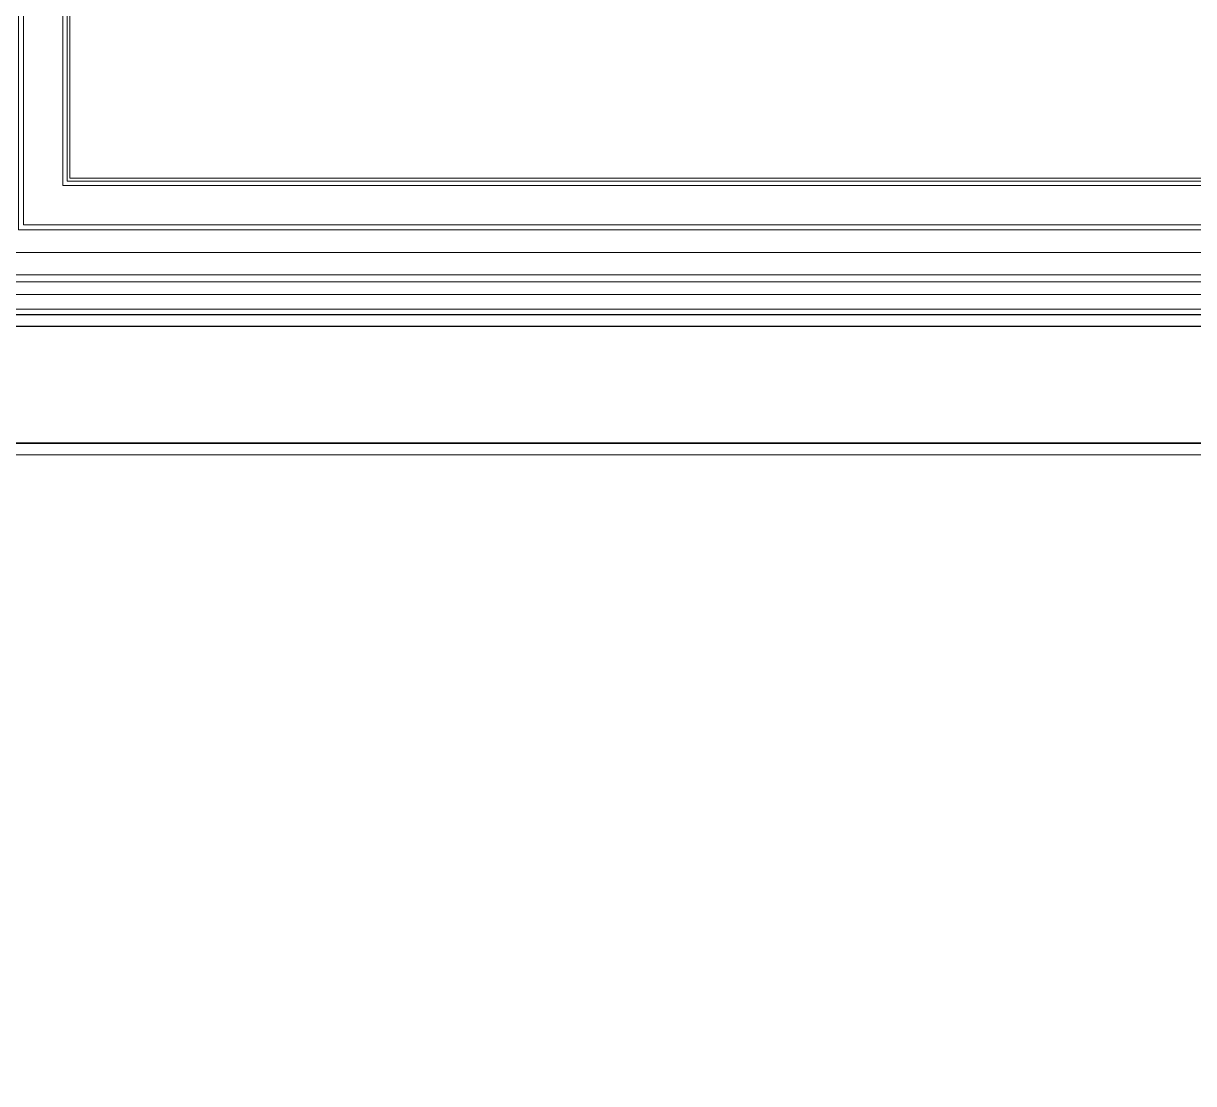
# Model space of a CAD drawing. Header units: inches. Extents: x -20583 to 399182, y -24453 to 525552.
# Drawn here: x 94127 to 96136, y 5050 to 6870 of the extents above; entities that cross this region are included whole.
import ezdxf

# ---------------------------------------------------------------- set-up
doc = ezdxf.new("R2010")
doc.units = ezdxf.units.IN
doc.header["$LTSCALE"] = 1000
doc.header["$MEASUREMENT"] = 0
doc.layers.add('8', color=8, linetype='Continuous')
doc.layers.add('A-WALL', color=7, linetype='Continuous')
doc.layers.add('A-WALL-TILE', color=8, linetype='Continuous', lineweight=9)
doc.layers.add('GRC', color=41, linetype='Continuous', lineweight=0)

msp = doc.modelspace()

# ---------------------------------------------------------------- linework, layer by layer
at = {"layer": '8', "color": 1, "elevation": 0}
for points in [[(101152.7, 1649.5), (98277.7, 1649.6), (98277.7, 6349.5), (93752.7, 6349.5), (93752.6, 12344.5), (103652.6, 12344.5), (103652.7, 6349.5), (100277.7, 6349.5), (100277.7, 3040.9), (101152.7, 3040.9), (101152.7, 1649.5)], [(98297.7, 6369.5), (93972.7, 6369.5)]]:
    msp.add_lwpolyline(points, dxfattribs=at)
at = {"layer": 'A-WALL'}
msp.add_line((93752.7, 6149.5, 0), (96677.7, 6150, 0), dxfattribs=at)
at = {"layer": 'A-WALL', "elevation": 0}
msp.add_lwpolyline([(93752.7, 3239.5), (93752.7, 6149.5), (98177.7, 6149.5), (98177.7, 5949.5), (98277.7, 5949.5), (98277.7, 6149.5), (98277.7, 6149.5), (98277.7, 6349.5), (94752.7, 6349.5), (93752.7, 6349.5), (93752.7, 6692), (93402.7, 6692), (93402.7, 5749.5), (93402.7, 2889.5)], dxfattribs=at)
at = {"layer": 'A-WALL-TILE', "lineweight": 0, "elevation": 0}
msp.add_lwpolyline([(93772.7, 3259.5), (93772.7, 6129.5), (98157.7, 6129.5), (98157.7, 5949.5), (98297.7, 5949.5), (98297.7, 6147.2), (98297.7, 6349.5)], dxfattribs=at)
at = {"layer": 'GRC', "elevation": 0}
for points in [[(93982.7, 6379.5), (103422.6, 6379.5), (103422.6, 12114.5), (93982.7, 12114.5)], [(94007.8, 6404.6), (103397.4, 6404.6), (103397.4, 12089.3), (94007.8, 12089.3)], [(94029.7, 6426.5), (103375.6, 6426.5), (103375.6, 12067.4), (94029.7, 12067.4)], [(94041.7, 6438.5), (103363.5, 6438.5), (103363.5, 12055.4), (94041.7, 12055.4)], [(94080, 6476.8), (103325.3, 6476.8), (103325.3, 12017.2), (94080, 12017.2)], [(94118.7, 6515.5), (103286.6, 6515.5), (103286.6, 11978.4), (94118.7, 11978.4)], [(94127.4, 6524.2), (103277.9, 6524.2), (103277.9, 11969.8), (94127.4, 11969.8)], [(94195.2, 6592), (103210.1, 6592), (103210.1, 11901.9), (94195.2, 11901.9)], [(94202.3, 6599.1), (103203, 6599.1), (103203, 11894.9), (94202.3, 11894.9)], [(94207.3, 6604.1), (103198, 6604.1), (103198, 11889.9), (94207.3, 11889.9)]]:
    msp.add_lwpolyline(points, close=True, dxfattribs=at)

doc.saveas('drawing.dxf')
